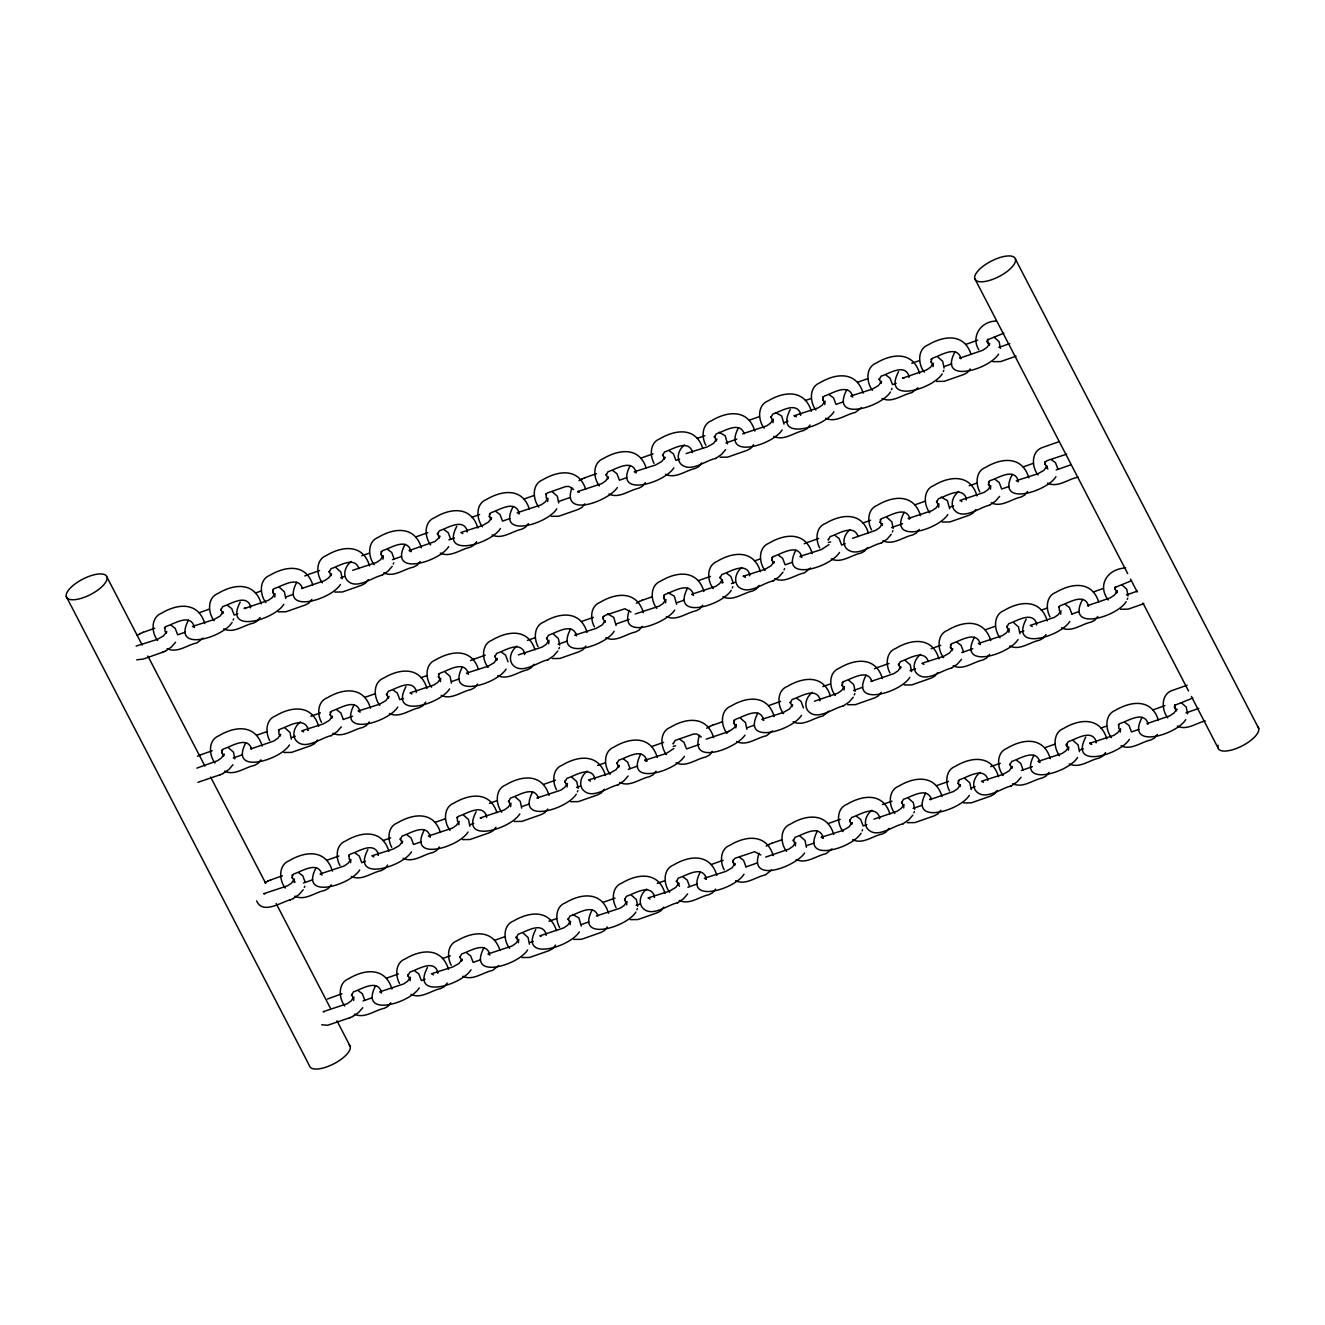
<?xml version="1.0" encoding="UTF-8"?>
<svg xmlns="http://www.w3.org/2000/svg" width="1325" height="1325" viewBox="0 0 1325 1325"><rect width="100%" height="100%" fill="white"/><g stroke="black" fill="none" stroke-linecap="round" stroke-linejoin="round"><path stroke-width="1.5" d="M358.992 568.508L358.959 568.64C354.636 555.539 338.885 566.272 331.002 568.707L329.113 572.218L329.196 571.29L330.902 575.464M673.249 743.077L673.166 744.004L675.054 740.493L693.356 734.083L696.751 733.984L701.273 737.064M828.34 539.192L828.274 540.12L830.146 536.608C838.029 534.174 853.78 523.441 858.103 536.542L857.822 535.731M250.591 607.86L250.375 605.74L250.673 606.535C246.351 593.451 230.6 604.183 222.716 606.602L220.828 610.113L220.911 609.202L222.617 613.359M307.98 730.39L308.112 728.949M378.221 855.403L378.337 853.963C373.733 841.044 358.33 851.727 350.347 854.145L348.641 855.685L349.088 854.973L349.187 859.279M416.265 692.478L416.398 691.037C411.777 678.135 396.39 688.818 388.391 691.236L386.519 694.747L386.585 693.82L388.308 697.977M467.162 532.054L466.947 529.934L467.245 530.729C462.922 517.644 447.171 528.377 439.287 530.795L437.399 534.306L437.482 533.395L439.188 537.553L434.998 541.494L409.061 550.62L411.032 551.713M437.763 973.345L437.565 971.208L437.846 972.02C433.54 958.919 417.773 969.652 409.905 972.086L408.017 975.597L409.806 978.827M486.507 817.492L486.292 815.372L486.59 816.183C482.267 803.082 466.516 813.815 458.632 816.25L456.926 817.79L457.373 817.061L457.489 821.368M524.551 654.583L524.683 653.142C520.062 640.223 504.676 650.906 496.693 653.324L494.805 656.836L494.871 655.925L496.593 660.082M546.066 935.433L545.85 933.313L546.148 934.108C541.826 921.024 526.075 931.74 518.191 934.175L516.303 937.686L518.092 940.932M594.793 779.597L594.577 777.477L594.875 778.272C590.553 765.171 574.802 775.903 566.918 778.338L565.03 781.849L566.818 785.096M654.351 897.522L654.136 895.402L654.434 896.213C650.111 883.113 634.36 893.845 626.477 896.28L624.588 899.791L626.377 903.021M749.735 575.762L749.536 573.642L749.817 574.437C745.495 561.353 729.744 572.069 721.86 574.503L719.972 578.015L720.055 577.104L723.119 582.636M800.631 415.338L800.416 413.218L800.714 414.013C796.391 400.912 780.64 411.644 772.757 414.079L770.868 417.59L770.951 416.679L772.657 420.837M819.976 700.776L819.761 698.656L820.059 699.451C815.736 686.35 799.985 697.082 792.102 699.517L790.213 703.028L790.296 702.118L792.002 706.275M908.917 377.426L908.718 375.306L909 376.118C904.677 363.017 888.926 373.749 881.042 376.184L879.154 379.695L879.237 378.768L880.943 382.925M879.518 818.717L879.651 817.26C875.047 804.358 859.643 815.041 851.66 817.459L849.772 820.97L851.561 824.216M966.306 499.956L966.107 497.836L966.389 498.631C962.082 485.546 946.315 496.262 938.448 498.697L936.56 502.208L936.626 501.297L938.348 505.454M1036.548 624.969L1036.68 623.528C1032.059 610.61 1016.673 621.293 1008.673 623.711L1006.785 627.222L1006.867 626.311L1008.573 630.468M1096.106 742.911L1095.891 740.791L1096.189 741.586C1091.866 728.485 1076.115 739.217 1068.232 741.652L1066.343 745.163L1068.132 748.41M166.205 633.35L166.718 631.561L163.571 635.834L157.509 639.329L136.111 646.087M222.699 613.574L223.229 611.786L220.066 616.059L214.004 619.553L192.489 626.427L194.46 627.52M223.594 755.879L224.124 754.074L221.308 758.066L217.416 760.765L196.845 768.119M234.84 758.943L233.482 752.186L228.562 747.847M285.736 598.519L284.378 591.762L279.459 587.422M280.088 736.104L280.618 734.298L277.803 738.29L273.662 741.089L250.657 748.973M291.351 739.168L289.993 732.41L285.057 728.071M330.985 575.679L331.515 573.874L328.699 577.866L324.559 580.665L301.553 588.548M342.231 578.743L340.873 571.986L335.954 567.647M331.879 717.984L332.409 716.179L329.263 720.452L323.201 723.947L301.669 730.82L303.64 731.93M388.391 698.209L388.904 696.403L385.757 700.677L379.695 704.171L358.181 711.045L360.135 712.154M402.121 842.998L402.634 841.193L399.487 845.466L393.426 848.961L371.911 855.834L373.865 856.927M439.271 537.768L439.801 535.979L439.155 537.354M451.428 683.137L450.069 676.379L445.134 672.04M491.062 519.648L491.592 517.843L488.428 522.116L482.366 525.611L460.852 532.484L462.822 533.594M469.862 826.27L468.503 819.529L463.584 815.19M461.68 960.923L462.193 959.118L459.046 963.407L452.984 966.886L431.47 973.759L433.424 974.869M496.676 660.297L497.19 658.492L494.043 662.765L487.981 666.26L466.466 673.133L468.421 674.243M521.652 808.151L520.294 801.393L515.375 797.054M558.67 502.987L557.312 496.229L552.376 491.89M529.42 944.212L528.062 937.454L523.143 933.115M559.713 645.225L558.355 638.484L553.436 634.145M578.147 788.375L576.789 781.618L571.87 777.278M607.96 478.739L608.473 476.934L605.658 480.925L601.765 483.608L577.75 491.575L579.124 492.088M604.813 622.452L605.326 620.647L602.179 624.92L596.118 628.414L574.719 635.172M581.211 926.076L578.926 917.943L572.731 914.465M616.059 625.516L613.773 617.367L607.579 613.889M618.692 767.192L619.222 765.386L616.059 769.659L609.997 773.154L588.482 780.027L590.453 781.121M664.454 458.963L664.984 457.158L661.821 461.431L655.759 464.926L634.244 471.799L636.215 472.909M637.706 906.3L636.348 899.559L631.429 895.22M676.595 604.316L674.309 596.184L668.115 592.706M716.245 440.828L716.775 439.022L713.612 443.295L707.55 446.79L686.151 453.564M678.251 885.117L678.4 883.527L675.949 887.303L669.556 891.079L648.041 897.952L650.012 899.062M727.491 443.892L725.206 435.759L719.011 432.281M746.836 729.33L745.478 722.572L740.559 718.233M734.597 865.391L735.127 863.602L731.963 867.875L725.901 871.37L704.387 878.243L706.358 879.336M783.986 424.116L781.7 415.984L775.506 412.506M773.634 563.357L774.164 561.552L771.017 565.825L764.956 569.319L743.441 576.193L745.395 577.303M792.085 706.49L792.615 704.685L789.452 708.974L783.39 712.452L761.875 719.326L763.846 720.436M806.395 847.271L805.037 840.514L800.118 836.174M881.026 383.157L881.556 381.352L878.409 385.625L872.347 389.119L850.816 395.993L852.787 397.102M855.122 691.418L853.764 684.677L848.845 680.338M851.644 824.432L852.157 822.626L849.01 826.899L842.948 830.394L821.434 837.267L823.388 838.377M881.937 525.445L882.45 523.64L879.634 527.648L875.494 530.431L852.505 538.314M893.183 528.509L891.824 521.752L886.889 517.412M900.371 668.595L900.901 666.79L898.085 670.781L893.944 673.58L870.939 681.464M911.617 671.642L910.258 664.902L905.339 660.562M944.079 368.085L942.704 361.327L937.785 356.988M914.681 809.36L913.323 802.619L908.403 798.279M949.677 508.734L947.392 500.602L941.197 497.123M952.162 650.459L952.692 648.654L949.528 652.927L943.466 656.422L921.952 663.295L923.923 664.405M989.162 345.295L989.692 343.49L986.877 347.498L982.736 350.28L959.747 358.164M1000.425 348.359L999.067 341.602L994.131 337.262M959.929 786.52L960.459 784.715L957.627 788.723L953.503 791.522L930.498 799.389M971.175 789.584L969.817 782.843L964.898 778.504M1019.902 633.747L1018.544 626.99L1013.625 622.651M1011.72 768.401L1012.25 766.595L1009.087 770.868L1003.025 774.363L981.51 781.237L983.481 782.346M1046.568 467.824L1047.081 466.019L1043.934 470.292L1037.872 473.787L1016.358 480.66L1018.312 481.77M1079.461 751.689L1078.103 744.932L1073.184 740.592M1116.793 592.838L1116.958 591.248L1114.507 595.024L1110.367 597.823L1087.361 605.707M1128.055 595.902L1126.681 589.145L1121.762 584.805M1176.352 710.78L1176.882 708.974L1174.066 712.966L1169.925 715.765L1146.92 723.632M1187.597 713.827L1186.239 707.086L1181.32 702.747M233.15 620.117L233.664 618.841M393.227 564.086L393.74 562.81M304.286 887.419L304.8 886.16M558.918 648.703L559.415 647.445M577.352 791.837L577.866 790.578M732.311 588.002L732.808 586.743M636.911 909.778L637.424 908.519M784.085 569.882L784.599 568.624M891.477 389.683L891.99 388.424M943.267 371.547L943.781 370.288M892.387 531.971L892.884 530.712M854.327 694.896L854.84 693.638M862.095 830.957L862.608 829.698M913.886 812.838L914.399 811.562M1127.244 599.364L1127.757 598.105M571.887 487.799C561.005 519.036 608.589 500.999 617.334 487.583M629.276 610.312C618.411 641.548 665.995 623.528 674.74 610.096M699.517 735.325C688.636 766.562 736.22 748.542 744.965 735.11M759.076 853.267C748.194 884.504 795.778 866.484 804.523 853.052M260.064 617.533L257.133 621.16L253.506 623.098C243.866 624.986 233.78 633.814 223.743 628.878M311.855 599.397L308.924 603.024L305.297 604.978L285.935 611.753L278.3 611.852M368.35 579.621L365.418 583.248L361.791 585.203L342.43 591.977L334.811 592.076M260.959 759.821L258.027 763.448L254.4 765.403C244.761 767.291 234.674 776.119 224.637 771.167M420.141 561.502L417.209 565.129L413.582 567.067C403.943 568.955 393.856 577.783 383.819 572.847M317.453 740.046L314.538 743.673L310.911 745.627L291.533 752.401L283.914 752.501M476.636 541.726L473.721 545.353L470.093 547.291C460.438 549.179 450.351 558.007 440.314 553.072M369.244 721.926L366.329 725.553L362.702 727.491C353.046 729.379 342.96 738.224 332.923 733.272M528.427 523.59L525.495 527.217L521.884 529.172C512.228 531.043 502.142 539.888 492.105 534.936M425.739 702.151L422.824 705.778L419.197 707.716C409.558 709.604 399.454 718.448 389.418 713.496M331.2 884.835L328.269 888.462L324.642 890.417C315.002 892.288 304.916 901.133 294.862 896.18M584.772 503.864L581.857 507.492L578.23 509.446L558.852 516.22L551.233 516.319M477.53 684.015L474.615 687.642L470.988 689.596C461.332 691.468 451.245 700.312 441.208 695.36M387.695 865.059L384.763 868.687L381.136 870.641C371.497 872.512 361.41 881.357 351.373 876.405M534.041 664.239L531.11 667.866L527.483 669.821C517.843 671.692 507.757 680.537 497.703 675.584M645.325 482.681L642.393 486.308L638.766 488.246C629.127 490.134 619.04 498.978 609.003 494.026M439.486 846.94L436.554 850.567L432.927 852.505C423.288 854.393 413.201 863.238 403.164 858.285M585.816 646.12L582.901 649.747L579.273 651.685L559.912 658.459L552.277 658.558M701.819 462.905L698.888 466.533L695.261 468.47C685.621 470.358 675.535 479.203 665.498 474.251M495.981 827.164L493.049 830.792L489.422 832.729L470.06 839.503L462.442 839.603M390.759 1002.777L387.827 1006.404L384.2 1008.342C374.561 1010.23 364.474 1019.074 354.421 1014.122M642.178 626.394L639.246 630.021L635.619 631.959C625.98 633.847 615.893 642.691 605.856 637.739M753.61 444.769L750.679 448.397L747.052 450.351L727.69 457.125L720.055 457.224M547.772 809.028L544.84 812.656L541.213 814.61L521.851 821.384L514.233 821.483M447.254 983.001L444.322 986.628L440.695 988.566C431.056 990.454 420.969 999.298 410.932 994.346M810.105 424.994L807.173 428.621L803.546 430.575C793.907 432.447 783.82 441.291 773.783 436.339M702.714 605.21L699.782 608.821L696.172 610.775C686.516 612.663 676.429 621.491 666.392 616.539M604.266 789.253L601.335 792.88L597.724 794.834L578.346 801.608L570.727 801.708M759.208 585.435L756.293 589.045L752.666 591C743.01 592.888 732.924 601.716 722.887 596.763M656.057 771.133L653.126 774.761L649.498 776.698C639.859 778.587 629.773 787.431 619.736 782.479M555.539 945.106L552.608 948.717L548.981 950.671L529.619 957.445L521.984 957.544M712.403 751.408L709.488 755.035L705.861 756.973C696.205 758.861 686.118 767.705 676.081 762.753M607.33 926.97L604.399 930.597L600.772 932.535L581.41 939.326L573.775 939.408M970.182 368.963L967.267 372.59L963.639 374.544L944.261 381.318L936.642 381.418M867.494 547.523L864.579 551.15L860.952 553.088C851.312 554.976 841.226 563.821 831.173 558.868M663.825 907.194L660.893 910.822L657.266 912.759L637.905 919.55L630.286 919.633M919.285 529.404L916.37 533.014L912.743 534.969C903.087 536.857 893 545.685 882.963 540.733M715.616 889.075L712.684 892.686L709.057 894.64C699.418 896.528 689.331 905.356 679.294 900.404M975.796 509.628L972.865 513.239L969.238 515.193L949.876 521.967L942.241 522.067M881.241 692.312L878.309 695.94L874.682 697.878L855.321 704.668L847.685 704.751M1027.587 491.492L1024.656 495.119L1021.028 497.057C1011.389 498.945 1001.302 507.79 991.249 502.838M937.736 672.537L934.804 676.164L931.177 678.102L911.815 684.892L904.197 684.975M989.527 654.418L986.595 658.028L982.968 659.983C973.328 661.871 963.242 670.698 953.205 665.746M889.009 828.373L886.077 832.001L882.45 833.938C872.811 835.827 862.724 844.671 852.687 839.719M1046.021 634.642L1043.106 638.253L1039.479 640.207C1029.823 642.095 1019.737 650.923 1009.7 645.971M940.8 810.254L937.868 813.865L934.241 815.819L914.879 822.593L907.244 822.692M1097.812 616.506L1094.881 620.133L1091.27 622.071C1081.614 623.959 1071.528 632.803 1061.491 627.851M997.294 790.478L994.363 794.089L990.736 796.043L971.374 802.817L963.755 802.917M1049.085 772.342L1046.154 775.97L1042.527 777.908C1032.887 779.796 1022.801 788.64 1012.764 783.688M1105.58 752.567L1102.648 756.194L1099.021 758.132C1089.382 760.02 1079.295 768.864 1069.258 763.912M1157.371 734.447L1154.439 738.058L1150.812 740.013C1141.173 741.901 1131.086 750.728 1121.049 745.776M188.432 620.199C171.306 652.943 222.501 637.938 232.09 622.435M175.579 642.211L171.372 647.047L165.426 651.072M240.222 602.08C223.097 634.808 274.292 619.802 283.865 604.299M296.717 582.304C279.592 615.032 330.786 600.026 340.376 584.524M245.821 742.729C228.695 775.456 279.906 760.451 289.479 744.948M232.985 764.724L228.778 769.577L222.815 773.601M405.003 544.393C387.877 577.137 439.088 562.131 448.662 546.629M392.167 566.404L387.943 571.241L381.998 575.265M456.794 526.273C439.668 559.001 490.863 543.995 500.453 528.493M354.106 704.817C336.981 737.561 388.192 722.556 397.765 707.053M341.27 726.829L337.063 731.665L331.101 735.69M513.139 506.547C496.014 539.275 547.225 524.269 556.798 508.767M405.897 686.698C388.772 719.425 439.983 704.42 449.556 688.917M462.392 666.922C445.283 699.65 496.477 684.644 506.051 669.142M316.062 867.742C298.937 900.47 350.131 885.464 359.704 869.962M303.21 889.738L299.003 894.59L293.057 898.615M630.187 465.572C613.061 498.316 664.256 483.31 673.845 467.808M367.853 849.607C350.727 882.351 401.922 867.345 411.495 851.843M570.545 629.06C553.419 661.804 604.614 646.799 614.187 631.296M424.348 829.831C407.222 862.575 458.417 847.569 468.007 832.067M557.842 651.022L553.635 655.858L547.689 659.883M738.472 427.677C721.347 460.404 772.541 445.399 782.131 429.896M725.62 449.672L721.413 454.525L715.467 458.549M476.139 811.712C459.013 844.439 510.208 829.433 519.798 813.931M790.263 409.541C773.138 442.285 824.332 427.279 833.922 411.777M375.621 985.668C358.495 1018.412 409.69 1003.406 419.263 987.903M362.768 1007.679L358.562 1012.515L352.616 1016.54M532.633 791.936C515.508 824.663 566.702 809.658 576.292 794.155M687.576 588.101C670.45 620.845 721.661 605.823 731.234 590.321M846.758 389.765C829.632 422.509 880.843 407.504 890.417 392.001M427.412 967.548C410.286 1000.292 461.481 985.27 471.054 969.767M898.549 371.646C881.423 404.373 932.618 389.368 942.207 373.865M483.907 947.773C466.781 980.517 517.976 965.494 527.565 949.992M640.77 754.074C623.644 786.818 674.856 771.812 684.429 756.31M628.083 776.036L623.876 780.872L617.914 784.897M795.861 550.19C778.752 582.934 829.947 567.928 839.52 552.426M783.025 572.201L778.818 577.037L772.856 581.062M954.894 351.92C937.769 384.664 988.98 369.642 998.553 354.139M535.697 929.637C518.572 962.381 569.767 947.375 579.34 931.872M592.192 909.861C575.067 942.605 626.261 927.599 635.851 912.097M904.163 512.295C887.038 545.039 938.233 530.017 947.806 514.514M757.817 713.115C740.692 745.859 791.886 730.837 801.459 715.334M891.311 534.29L887.104 539.142L881.142 543.167M700.329 872.016C683.203 904.76 734.398 889.754 743.987 874.252M687.642 893.961L683.418 898.814L677.473 902.838M1012.3 474.449C995.174 507.177 1046.369 492.171 1055.942 476.669M866.103 675.203C848.977 707.947 900.172 692.942 909.762 677.439M999.597 496.395L995.39 501.231L989.444 505.256M853.25 697.215L849.043 702.051L843.098 706.076M817.376 831.057C800.25 863.784 851.445 848.778 861.018 833.276M974.388 637.308C957.263 670.036 1008.457 655.03 1018.047 639.528M961.552 659.303L957.329 664.156L951.383 668.181M1026.179 619.173C1009.054 651.917 1060.248 636.911 1069.838 621.408M925.662 793.145C908.536 825.889 959.731 810.883 969.32 795.381M912.809 815.157L908.602 819.993L902.656 824.017M1082.525 599.463C1065.399 632.191 1116.611 617.185 1126.184 601.683M1033.947 755.25C1016.822 787.977 1068.016 772.972 1077.606 757.469M1021.095 777.245L1016.888 782.081L1010.942 786.122M1085.738 737.114C1068.613 769.858 1119.807 754.836 1129.397 739.35M1142.084 717.388C1124.958 750.132 1176.153 735.127 1185.742 719.624M203.123 638.037L197.011 642.873C187.372 644.762 177.285 653.589 167.248 648.654M861.465 407.603L855.337 412.439C845.698 414.327 835.611 423.172 825.574 418.22M917.96 387.827L911.848 392.664C902.192 394.552 892.106 403.396 882.069 398.444M810.569 568.027L804.457 572.864C794.801 574.752 784.715 583.596 774.678 578.644M498.598 965.594L492.486 970.447C482.847 972.335 472.76 981.162 462.723 976.21M772.508 730.936L766.397 735.789C756.757 737.677 746.671 746.505 736.634 741.553M829.003 711.161L822.891 716.013C813.252 717.902 803.165 726.729 793.128 721.777M771.531 870.078L765.419 874.914C755.763 876.802 745.677 885.63 735.64 880.678M832.067 848.878L825.955 853.714C816.316 855.602 806.229 864.447 796.176 859.494M684.379 445.051C678.764 449.291 675.932 457.887 680.603 463.816C690.673 473.522 705.099 460.404 715.715 458.433M741.785 567.58C736.17 571.82 733.321 580.4 737.992 586.346C748.062 596.051 762.504 582.934 773.104 580.963M828.953 544.625L821.45 549.544L799.936 556.417L801.89 557.527M850.07 529.669C844.456 533.909 841.607 542.505 846.277 548.434C856.347 558.156 870.79 545.022 881.39 543.051M673.845 748.509L666.359 753.428L644.828 760.302L646.799 761.411M351.241 561.485C346.007 565.46 342.728 572.996 346.206 579.158C355.15 591.414 371.812 577.203 382.246 575.166M300.361 721.91C295.111 725.901 291.831 733.421 295.309 739.582C304.253 751.838 320.915 737.628 331.349 735.59M516.932 646.103C511.682 650.095 508.402 657.614 511.881 663.775C520.824 676.032 537.486 661.821 547.921 659.784M587.174 771.117C581.923 775.108 578.644 782.628 582.122 788.789C591.066 801.045 607.728 786.835 618.162 784.798M958.687 491.492C953.437 495.467 950.157 503.003 953.636 509.148C962.579 521.404 979.241 507.21 989.676 505.156M812.341 692.312C807.091 696.287 803.811 703.823 807.289 709.968C816.233 722.224 832.912 708.014 843.346 705.977M920.627 654.401C915.393 658.376 912.097 665.912 915.592 672.057C924.535 684.313 941.197 670.119 951.632 668.065M646.716 889.058C641.482 893.033 638.203 900.569 641.681 906.714C650.625 918.97 667.287 904.776 677.721 902.722M871.9 810.237C866.649 814.213 863.37 821.748 866.848 827.91C875.792 840.166 892.47 825.955 902.888 823.902M980.185 772.342C974.935 776.317 971.656 783.853 975.134 789.998C984.077 802.254 1000.756 788.06 1011.19 786.007M137.253 635.321L140.284 633.549M579.008 480.693L582.056 478.921M636.398 603.223L639.445 601.451M264.884 882.847L267.915 881.092M706.639 728.237L709.67 726.464M729.164 731.251C724.03 733.421 736.236 728.584 736.104 724.46L735.822 727.905M766.198 846.162L769.229 844.389M327.474 999.017L341.949 993.717M142.802 632.472L154.76 628.249M199.297 612.697L209.35 609.136M307.582 574.785L319.54 570.562M415.868 536.89L427.826 532.667M136.74 659.817L143.299 659.055L162.909 652.148M524.004 499.045L534.058 495.484M584.557 477.845L596.515 473.621M641.052 458.069L653.01 453.846M749.337 420.174L759.391 416.613M857.623 382.263L867.676 378.702M965.776 344.417L977.734 340.177M200.191 755.002L212.149 750.762M256.686 735.226L266.739 731.665M364.988 697.314L375.025 693.753M473.273 659.419L485.232 655.179M197.889 782.33L220.314 774.678M581.41 621.558L593.368 617.334M641.946 600.374L651.999 596.813M698.457 580.598L710.415 576.375M806.743 542.687L818.701 538.463M915.028 504.792L925.065 501.231M1023.165 466.93L1033.202 463.386M270.433 880.015L282.391 875.775M326.927 860.24L338.885 856M435.213 822.328L445.266 818.767M543.498 784.433L555.457 780.193M256.636 900.901C262.615 914.912 281.215 902.077 290.076 899.89L290.539 899.692M651.635 746.571L663.593 742.348M712.188 725.388L722.224 721.827M768.682 705.612L780.64 701.372M876.968 667.701L888.926 663.477M985.253 629.806L995.307 626.245M1093.39 591.944L1103.443 588.399M386.486 978.165L398.444 973.941M494.772 940.27L504.825 936.709M603.057 902.358L615.015 898.135M321.727 1024.772L327.673 1025.268L350.098 1017.633M711.194 864.513L723.152 860.289M771.746 843.313L781.783 839.768M828.241 823.537L840.199 819.314M936.527 785.642L948.485 781.419M1044.812 747.731L1054.866 744.186M1152.949 709.885L1164.907 705.662M140.053 633.665L143.266 632.257M304.833 575.977L308.062 574.586M162.445 652.364L165.658 650.973M581.808 479.037L585.021 477.646M197.442 756.178L200.671 754.786M470.524 660.595L473.737 659.204M219.834 774.893L223.064 773.485M639.197 601.567L642.426 600.159M804.225 543.763L807.207 542.488M267.683 881.191L270.896 879.8M290.076 899.89L293.289 898.499M709.438 726.564L712.651 725.173M874.467 668.777L877.448 667.502M349.634 1017.832L352.847 1016.441M768.997 844.505L772.21 843.114M1077.954 477.099L1077.374 477.348C1067.735 479.219 1057.648 488.064 1047.611 483.112M996.118 321.097C981.047 321.097 970.562 336.666 978.778 349.701M255.394 593.02L261.124 591.016M361.758 555.788L369.427 553.105M471.965 517.214L479.617 514.531M697.149 438.393L704.801 435.71M805.434 400.498L811.182 398.477M911.815 363.265L919.467 360.582M1003.82 333.204L987.489 339.879L987.92 339.15L987.291 341.833L989.096 345.08M185.003 632.273L177.683 634.824L175.165 628.282L171.173 625.334M237.854 613.773L234.194 615.048L231.66 608.506L227.668 605.558M285.985 596.929L293.305 594.362M340.641 577.799L344.301 576.507M392.432 559.663L401.591 556.467M448.927 539.888L454.425 537.967M509.877 518.555L502.556 521.122L500.022 514.564L496.03 511.616M558.902 501.397L569.882 497.554M626.758 477.646L619.438 480.213L616.92 473.654L612.928 470.706M679.609 459.146L675.949 460.438L673.415 453.879L669.423 450.931M725.901 442.947L736.882 439.105M784.234 422.526L787.895 421.251M843.346 401.839L836.025 404.39L833.491 397.848L829.5 394.9M896.18 383.339L892.52 384.614L889.986 378.072L885.994 375.124M944.311 366.495L951.632 363.928M998.835 347.415L1009.799 343.572M1016.109 356.177L1000.607 361.592L992.988 361.692M1059.321 441.589L1041.897 447.684C1030.999 451.891 1031.728 467.062 1037.972 474.979M310.878 716.212L320.435 712.867M421.068 677.638L426.816 675.634M527.449 640.406L535.101 637.723M754.538 560.922L760.285 558.902M862.823 523.011L870.492 520.327M969.204 485.778L976.856 483.095M233.25 757.999L242.409 754.786M291.583 737.578L295.243 736.303M343.374 719.458L352.516 716.245M403.529 698.391L399.868 699.683L397.334 693.124L393.343 690.176M451.659 681.547L458.98 678.98M558.123 644.281L567.266 641.085M616.291 623.926L629.11 619.438M676.843 602.726L684.164 600.175M731.516 583.596L735.176 582.321M792.449 562.264L785.129 564.831L782.595 558.272L778.603 555.324M845.284 543.763L841.623 545.055L839.089 538.497L835.098 535.548M891.593 527.565L902.573 523.723M949.909 507.144L953.569 505.868M1009.021 486.457L1001.7 489.024L999.183 482.466L995.191 479.517M1056.224 469.944L1070.865 464.81M1125.687 567.945C1107.65 568.74 1096.901 585.021 1108.197 599.993M383.024 840.563L390.676 837.88M489.389 803.331L497.057 800.648M597.674 765.419L605.343 762.736M822.858 686.598L830.51 683.915M931.144 648.703L940.717 645.341M1041.351 610.129L1047.098 608.109M1131.451 580.747L1115.12 587.406L1115.551 586.677L1114.921 589.377L1115.004 588.449L1116.71 592.623M727.375 732.029L706.159 739.135M303.491 883.013L312.634 879.8M361.824 862.592L365.485 861.316M413.615 844.456L420.919 841.905M470.11 824.68L473.77 823.405M521.901 806.561L529.222 803.993M576.557 787.431L580.217 786.139M628.348 769.295L637.507 766.098M699.335 744.451L686.532 748.94L683.998 742.381L680.007 739.433M747.068 727.74L754.389 725.173M853.532 690.474L862.674 687.277M910.027 670.698L915.525 668.777M961.817 652.579L972.798 648.737M1020.151 632.158L1023.811 630.882M1071.942 614.038L1079.262 611.471M1126.465 594.942L1137.43 591.099M1143.74 603.703L1128.238 609.136L1120.619 609.235M1187.183 685.207L1171.681 690.64C1160.783 694.847 1161.528 710.018 1167.756 717.918M442.583 958.488L450.235 955.805M548.947 921.256L556.599 918.573M657.233 883.361L664.902 880.678M882.417 804.54L891.99 801.194M990.702 766.628L1000.276 763.283M1100.909 728.054L1106.657 726.05M1192.831 698.043L1174.679 705.347L1175.109 704.618L1174.48 707.318L1176.269 710.548M363.05 1000.938L372.192 997.742M425.027 979.241L421.367 980.533L418.849 973.974L414.857 971.026M480.478 959.83L473.158 962.397L470.64 955.855L466.648 952.89M529.669 942.622L533.329 941.346M581.46 924.502L588.78 921.935M636.116 905.356L639.776 904.081M687.907 887.237L697.066 884.023M746.091 866.865L757.072 863.022M806.627 845.681L813.947 843.114M866.782 824.614L863.138 825.906L860.604 819.347L856.613 816.399M913.091 808.416L922.233 805.219M971.424 787.994L975.084 786.719M1021.376 770.504L1032.357 766.662M1079.709 750.099L1083.37 748.807M1138.821 729.412L1131.5 731.963L1128.966 725.421L1124.975 722.456M1186.008 712.883L1198.827 708.395M1205.237 720.966C1196.26 722.92 1186.753 730.804 1177.395 726.067M828.274 542.521L830.642 541.892M673.183 746.406L675.551 745.776M1066.658 454.144L1047.164 460.603L1044.878 462.392L1045.309 461.663L1044.696 464.363L1044.762 463.435L1047.827 468.984M635.255 613.988L659.171 606.138L663.063 603.455L665.879 599.447L665.581 602.892M264.785 893.878L263.625 893.729L287.641 885.779L291.533 883.079L294.349 879.088L294.067 882.533M324.327 1011.803L323.184 1011.671L347.2 1003.704L351.092 1001.021L353.908 997.029L353.626 1000.474M742.646 433.788L766.562 425.938L770.454 423.238L773.27 419.247L772.972 422.692M352.682 570.28L376.598 562.429L380.474 559.746L383.306 555.755L383.008 559.183M518.357 654.898L542.273 647.047L546.165 644.364L548.981 640.372L548.699 643.817M536.807 798.048L560.723 790.197L564.616 787.497L567.431 783.506L567.133 786.951M596.366 915.972L620.282 908.122L624.174 905.439L626.99 901.447L626.692 904.892M1051.537 459.792L1055.528 462.74L1057.963 469.298M909.596 519.036L908.221 518.506L932.237 510.556L936.129 507.873L938.945 503.864L938.663 507.309M1065.416 604.531L1069.408 607.479L1071.859 614.022M957.13 642.426L961.122 645.391L963.557 651.933M726.812 573.443L730.804 576.408L733.255 582.95M1016.689 760.368L1020.681 763.316L1023.115 769.875M797.054 698.457L801.045 701.422L803.48 707.964M444.239 529.752L448.231 532.7L450.682 539.242M387.745 549.527L391.736 552.475L394.188 559.017M501.645 652.264L505.637 655.229L508.071 661.771M623.661 759.159L627.652 762.107L630.104 768.649M739.565 857.374L743.557 860.323L746.008 866.865M683.22 877.084L687.211 880.048L689.662 886.591M336.848 709.952L340.84 712.9L343.291 719.442M481.571 818.436L480.197 817.923L504.229 809.973L508.104 807.273L510.937 803.281L510.638 806.726M407.09 834.965L411.081 837.913L413.516 844.456M541.13 936.378L539.755 935.864L563.771 927.898L567.663 925.214L570.495 921.223L570.197 924.668M355.299 853.085L359.29 856.049L361.725 862.592M298.804 872.86L302.796 875.825L305.23 882.367M358.363 990.802L362.354 993.75L364.789 1000.309M903.385 377.89L926.639 369.907L930.531 367.207L933.347 363.216L933.065 366.661M814.444 701.24L837.682 693.24L841.574 690.557L844.406 686.565L844.108 690.01M874.003 819.165L897.24 811.182L901.133 808.498L903.948 804.49L903.667 807.935M765.717 857.076L788.955 849.077L792.847 846.393L795.662 842.402L795.381 845.847M245.059 608.324L268.296 600.341L272.188 597.641L275.02 593.65L274.722 597.095M961.967 501.496L960.012 500.386L984.028 492.42L987.92 489.737L990.736 485.745L990.454 489.19M1032.208 626.51L1030.237 625.4L1054.269 617.433L1058.162 614.75L1060.977 610.759L1060.679 614.204M796.292 416.878L794.437 415.653L818.353 407.802L822.245 405.119L825.061 401.127L824.763 404.572M1091.767 744.435L1089.912 743.226L1113.828 735.375L1117.72 732.692L1120.536 728.684L1120.238 732.129M980.417 644.629L978.446 643.519L1002.478 635.569L1006.371 632.87L1009.186 628.878L1008.905 632.323M1039.976 762.571L1038.005 761.461L1062.037 753.494L1065.929 750.811L1068.745 746.82L1068.447 750.265M693.604 595.422L691.65 594.312L715.666 586.362L719.558 583.679L722.373 579.671L722.092 583.116M519.168 513.868L517.214 512.758L541.229 504.808L545.122 502.109L547.937 498.117L547.656 501.562M411.926 694.018L409.972 692.909L433.987 684.959L437.879 682.259L440.695 678.267L440.413 681.713M430.377 837.152L428.406 836.058L452.438 828.092L456.313 825.409L459.146 821.417L458.848 824.862M489.935 955.093L487.964 953.983L511.997 946.033L515.872 943.35L518.704 939.342L518.406 942.787M322.091 875.063L320.12 873.953L344.136 866.003L348.028 863.304L350.86 859.312L350.562 862.757M381.633 993.005L379.679 991.895L403.694 983.928L407.587 981.245L410.402 977.254L410.121 980.699M573.642 489.521L569.121 486.441L565.725 486.54L547.424 492.95L545.734 494.49L546.165 493.778L546.281 498.084M631.031 612.051L624.903 608.755L605.409 615.231L603.123 617.019L603.554 616.291L602.941 618.99L603.007 618.063L604.73 622.22M760.815 854.989L754.687 851.71L735.193 858.186L732.858 860.488L734.514 865.175M679.51 886.276L676.462 880.744L676.379 881.655L678.267 878.144C686.151 875.709 701.902 864.977 706.225 878.077L705.927 877.282L706.192 878.872M295.094 882.052L292.013 877.316L292.295 878.111L292.577 874.748L292.146 875.461L293.852 873.92C301.719 871.486 317.487 860.753 321.793 873.854L321.511 873.059M932.734 364.806L930.995 361.443L931.276 362.238L931.574 358.876L931.144 359.588L932.833 358.048C940.717 355.613 956.468 344.881 960.791 357.982L960.492 357.187L960.758 358.777M924.221 372.176C917.993 364.276 917.248 349.088 928.146 344.881C944.708 335.126 964.418 333.436 971.109 354.454M990.139 487.318L988.384 483.956L988.682 484.768L988.963 481.389L988.533 482.118L990.239 480.578C998.106 478.143 1013.857 467.41 1018.18 480.511L1017.898 479.7M1111.41 737.644C1105.182 729.744 1104.437 714.572 1115.335 710.349C1131.898 700.594 1151.591 698.921 1158.298 719.922M872.43 390.295C866.202 382.395 865.457 367.224 876.355 363.017C893.282 352.831 913.256 351.903 919.616 373.385M929.819 512.825C923.591 504.924 922.863 489.737 933.761 485.53C950.688 475.344 970.662 474.433 977.005 495.898M1000.06 637.838C993.833 629.938 993.088 614.75 1003.986 610.543C1020.912 600.358 1040.887 599.447 1047.247 620.912M1059.619 755.78C1053.392 747.863 1052.646 732.692 1063.544 728.485C1080.471 718.299 1100.446 717.388 1106.806 738.853M824.448 402.701L822.709 399.338L822.991 400.133L823.289 396.771L822.842 397.5L824.548 395.96C832.431 393.525 848.182 382.793 852.505 395.893L852.207 395.082M815.935 410.071C809.707 402.171 808.962 386.999 819.86 382.793C836.787 372.607 856.762 371.679 863.122 393.161M881.854 525.23L880.098 521.868L880.396 522.663L880.678 519.301L880.247 520.029L881.937 518.473C889.82 516.038 905.571 505.322 909.894 518.406L909.613 517.611M952.079 650.244L950.34 646.882L950.621 647.677L950.919 644.314L950.472 645.043L952.178 643.486C960.062 641.052 975.813 630.319 980.136 643.42L979.838 642.625M943.566 657.614C937.338 649.714 936.593 634.526 947.491 630.319C964.418 620.133 984.392 619.222 990.752 640.687M1011.637 768.185L1009.932 764.012L1009.849 764.939L1011.737 761.428C1019.621 758.993 1035.372 748.261 1039.694 761.362L1039.396 760.567M1003.124 775.556C996.88 767.639 996.152 752.467 1007.05 748.261C1023.977 738.075 1043.951 737.164 1050.294 758.629M764.144 428.207C757.917 420.307 757.171 405.119 768.069 400.912C784.996 390.726 804.971 389.815 811.331 411.28M900.288 668.363L898.582 664.206L898.499 665.133L900.387 661.622C908.271 659.188 924.022 648.455 928.345 661.556L928.047 660.744M959.847 786.305L958.108 782.942L958.389 783.737L958.687 780.375L958.24 781.104L959.946 779.547C967.83 777.129 983.581 766.397 987.903 779.481L987.605 778.686L987.87 780.276M716.162 440.612L714.457 436.455L714.374 437.366L716.262 433.855C724.146 431.42 739.897 420.688 744.219 433.788L743.921 432.993M773.552 563.125L771.812 559.763L772.111 560.574L772.392 557.196L771.962 557.924L773.651 556.384C781.535 553.949 797.286 543.217 801.608 556.318L801.327 555.506M843.793 688.139L842.054 684.777L842.336 685.588L842.634 682.209L842.187 682.938L843.892 681.398C851.76 678.963 867.527 668.231 871.833 681.332L871.552 680.52M765.038 570.512C758.811 562.595 758.066 547.424 768.964 543.217C785.891 533.031 805.865 532.12 812.225 553.585M835.28 695.526C829.036 687.609 828.307 672.438 839.205 668.231C856.132 658.045 876.107 657.134 882.45 678.599M903.352 806.08L901.629 801.923L901.563 802.834L903.451 799.323C911.318 796.905 927.086 786.172 931.392 799.257L931.111 798.462M664.372 458.732L662.666 454.574L662.583 455.502L664.471 451.991C672.355 449.556 688.106 438.823 692.428 451.924L692.13 451.113L692.395 452.719M894.839 813.451C888.595 805.55 887.866 790.379 898.764 786.156C915.691 775.97 935.665 775.059 942.009 796.524M713.247 588.631C707.02 580.731 706.275 565.56 717.173 561.336C734.1 551.15 754.091 550.239 760.434 571.704M783.489 713.645C777.245 705.745 776.516 690.557 787.414 686.35C803.977 676.595 823.67 674.905 830.378 695.923M843.048 831.587C836.804 823.67 836.075 808.498 846.973 804.292C863.536 794.536 883.228 792.847 889.936 813.865M607.877 478.507L606.154 474.35L606.088 475.277L607.976 471.766C615.843 469.332 631.611 458.599 635.917 471.7L635.636 470.888M599.364 485.877C593.12 477.977 592.391 462.806 603.289 458.599C619.852 448.844 639.544 447.154 646.252 468.156M665.266 601.037L663.527 597.674L663.808 598.469L664.107 595.107L663.676 595.836L665.365 594.279C673.249 591.844 689 581.128 693.323 594.213L693.025 593.418M735.507 726.05L733.768 722.688L734.05 723.483L734.332 720.121L733.901 720.85L735.607 719.293C743.474 716.858 759.242 706.126 763.548 719.227L763.266 718.432M656.753 608.407C650.525 600.507 649.78 585.335 660.678 581.112C677.605 570.926 697.579 570.015 703.939 591.48M726.994 733.421C720.75 725.52 720.022 710.332 730.92 706.126C747.847 695.94 767.821 695.029 774.164 716.494M795.066 843.992L793.344 839.818L793.277 840.746L795.166 837.234C803.033 834.8 818.8 824.067 823.107 837.168L822.825 836.373M786.537 851.362C780.309 843.445 779.58 828.274 790.478 824.067C807.405 813.881 827.38 812.97 833.723 834.435M538.811 507.078C532.584 499.177 531.838 483.989 542.737 479.783C559.299 470.027 579.008 468.338 585.716 489.356M666.442 754.621C660.214 746.704 659.469 731.533 670.367 727.326C687.294 717.14 707.268 716.229 713.628 737.694M490.979 519.433L489.24 516.054L489.521 516.866L489.819 513.487L489.389 514.216L491.078 512.676C498.962 510.241 514.713 499.508 519.036 512.609L518.737 511.814L519.003 513.404M482.466 526.803C476.238 518.887 475.493 503.715 486.391 499.508C502.953 489.753 522.646 488.064 529.354 509.082M548.384 641.946L546.662 637.789L546.596 638.716L548.484 635.205C556.351 632.77 572.102 622.038 576.425 635.139L576.143 634.327L576.392 635.934M618.609 766.96L616.903 762.803L616.821 763.73L618.709 760.219C626.592 757.784 642.343 747.052 646.666 760.152L646.368 759.341L646.633 760.947M610.096 774.33C603.869 766.43 603.123 751.258 614.022 747.052C630.948 736.866 650.923 735.938 657.283 757.42M669.655 892.272C663.428 884.371 662.682 869.183 673.58 864.977C690.507 854.791 710.482 853.88 716.842 875.345M430.675 544.923C424.447 537.023 423.702 521.851 434.6 517.628C451.527 507.458 471.501 506.531 477.861 528.013M488.064 667.452C481.836 659.552 481.108 644.364 492.006 640.157C508.568 630.402 528.261 628.713 534.969 649.73M382.693 557.328L380.954 553.966L381.236 554.761L381.534 551.399L381.087 552.128L382.793 550.571C390.676 548.152 406.427 537.42 410.75 550.504L410.452 549.709L410.717 551.316M374.18 564.698C367.952 556.798 367.207 541.627 378.105 537.403C395.032 527.234 415.007 526.307 421.367 547.788M440.099 679.858L438.343 676.495L438.641 677.29L438.923 673.928L438.492 674.64L440.182 673.1C448.065 670.665 463.816 659.933 468.139 673.034L467.858 672.239M510.324 804.871L508.618 800.714L508.535 801.625L510.423 798.114C518.307 795.679 534.058 784.947 538.381 798.048L538.082 797.253M431.569 687.228C425.342 679.327 424.596 664.14 435.511 659.933C452.057 650.178 471.766 648.488 478.474 669.506M501.811 812.242C495.567 804.341 494.838 789.153 505.736 784.947C522.663 774.761 542.637 773.85 548.997 795.315M569.882 922.796L568.177 918.639L568.094 919.567L569.982 916.055C577.849 913.621 593.617 902.888 597.939 915.989L597.641 915.177M322.389 582.834C316.162 574.918 315.416 559.746 326.314 555.539C343.241 545.353 363.216 544.442 369.576 565.908M379.778 705.364C373.551 697.447 372.805 682.276 383.72 678.069C400.63 667.883 420.621 666.972 426.965 688.437M450.02 830.361C443.792 822.461 443.047 807.289 453.945 803.082C470.507 793.327 490.2 791.638 496.908 812.639M509.578 948.302C503.334 940.402 502.606 925.214 513.504 921.008C530.066 911.252 549.759 909.579 556.467 930.581M274.408 595.24L272.668 591.861L272.95 592.673L273.248 589.294L272.801 590.023L274.507 588.482C282.374 586.048 298.142 575.315 302.464 588.416L302.166 587.621M265.894 602.61C259.65 594.693 258.922 579.522 269.82 575.315C286.382 565.56 306.075 563.87 312.783 584.888M331.797 717.753L330.058 714.39L330.339 715.202L330.637 711.823L330.207 712.552L331.896 711.012C339.78 708.577 355.531 697.844 359.853 710.945L359.572 710.134M402.038 842.766L400.316 838.609L400.249 839.537L402.138 836.025C410.005 833.591 425.772 822.858 430.078 835.959L429.797 835.148M461.597 960.708L459.874 956.551L459.808 957.462L461.696 953.95C469.563 951.516 485.331 940.8 489.637 953.884L489.356 953.089M214.103 620.729C207.859 612.829 207.131 597.658 218.029 593.434C234.956 583.265 254.93 582.338 261.29 603.819M157.609 640.505C151.365 632.605 150.636 617.433 161.534 613.21C178.461 603.041 198.435 602.113 204.779 623.595M223.511 755.664L221.772 752.302L222.053 753.097L222.352 749.735L221.921 750.463L223.61 748.907C231.494 746.472 247.245 735.739 251.568 748.84L251.27 748.045M214.998 763.034C208.77 755.134 208.025 739.946 218.923 735.739C235.85 725.553 255.824 724.642 262.184 746.108M285.239 888.048C278.995 880.148 278.267 864.96 289.165 860.753C306.092 850.567 326.066 849.656 332.409 871.121M353.311 998.603L351.589 994.446L351.523 995.373L353.411 991.862C361.278 989.427 377.029 978.695 381.352 991.796L381.07 990.984M344.782 1005.99C338.554 998.073 337.825 982.902 348.723 978.695C365.65 968.509 385.625 967.598 391.968 989.063M1015.497 259.22A22.641 8.629 -27.4 0 1 986.661 281.148A22.641 8.629 -27.4 0 1 983.15 266.209A22.641 8.629 -27.4 0 1 1015.497 259.22L1258.75 728.518M974.72 278.498L1127.707 573.642M1130.556 579.141L1137.214 591.977M1142.912 602.974L1188.525 690.954M1191.374 696.453L1217.973 747.797M107.027 577.203A22.641 8.629 -27.4 0 1 78.192 599.132A22.641 8.629 -27.4 0 1 74.697 584.192A22.641 8.629 -27.4 0 1 107.027 577.203L142.189 645.043M147.887 656.041L204.895 766.032M210.592 777.03L265.712 883.344M276.163 903.517L330.322 1008.01M336.981 1020.83L350.28 1046.502M66.25 596.482L309.503 1065.78A22.641 8.629 -27.4 0 0 334.562 1063.428A22.641 8.629 -27.4 0 0 349.055 1044.597M1098.74 601.981C1092.032 580.979 1072.339 582.669 1055.777 592.424C1046.005 596.051 1045.624 609.02 1050.062 616.953M1118.88 728.651L1118.764 724.344L1118.317 725.073L1120.023 723.516C1127.906 721.098 1143.657 710.366 1147.98 723.45L1147.682 722.655L1147.947 724.245M1059.321 610.726L1059.205 606.403L1058.774 607.132L1060.464 605.591C1068.347 603.157 1084.098 592.424 1088.421 605.525L1088.123 604.713L1088.388 606.32M979.821 491.939C975.382 484.006 975.763 471.037 985.552 467.41C1002.478 457.224 1022.453 456.313 1028.796 477.778M871.535 529.851C867.097 521.901 867.477 508.949 877.266 505.305C894.176 495.119 914.167 494.208 920.511 515.673M868.438 533.014C861.73 511.997 842.021 513.686 825.475 523.441C815.687 527.068 815.306 540.037 819.744 547.97M949.545 790.926C945.089 782.976 945.487 770.024 955.259 766.38C972.186 756.194 992.16 755.283 998.52 776.748M889.986 672.984C885.547 665.051 885.928 652.082 895.7 648.455C912.627 638.269 932.601 637.358 938.961 658.823M705.861 445.233C701.405 437.283 701.803 424.315 711.575 420.688C728.502 410.502 748.476 409.591 754.819 431.056M702.747 448.38C696.039 427.379 676.346 429.068 659.784 438.823C650.012 442.451 649.614 455.419 654.07 463.352M724.212 869.796C719.773 861.846 720.154 848.894 729.926 845.251C746.853 835.065 766.827 834.154 773.187 855.619M594.412 626.841C589.973 618.908 590.354 605.939 600.142 602.312C617.069 592.126 637.043 591.215 643.387 612.68M538.066 646.567C533.627 638.633 534.008 625.665 543.797 622.038C560.707 611.852 580.698 610.924 587.041 632.406M616.075 907.642C611.637 899.708 612.017 886.74 621.789 883.113C638.716 872.927 658.691 872.016 665.051 893.481M556.517 789.717C552.078 781.767 552.459 768.798 562.231 765.171C579.158 754.985 599.132 754.074 605.492 775.539M559.581 927.417C555.125 919.484 555.506 906.515 565.295 902.888C582.222 892.702 602.196 891.791 608.539 913.256M499.972 950.356C493.264 929.355 473.572 931.028 457.009 940.783C447.221 944.427 446.84 957.379 451.278 965.329M440.413 832.415C433.706 811.413 414.013 813.103 397.45 822.858C387.662 826.485 387.281 839.437 391.736 847.387M321.495 722.373C317.056 714.44 317.437 701.472 327.209 697.844C344.136 687.658 364.11 686.747 370.47 708.213M399.504 983.448C395.049 975.515 395.43 962.546 405.218 958.919C422.145 948.733 442.119 947.822 448.463 969.287M339.945 865.523C335.49 857.573 335.871 844.605 345.659 840.977C362.586 830.792 382.561 829.881 388.904 851.346M278.962 734.265L278.846 729.959L278.416 730.671L280.105 729.131C287.989 726.696 303.74 715.964 308.062 729.065L307.781 728.27L308.029 729.86M269.704 740.509C265.265 732.559 265.646 719.591 275.418 715.964C292.345 705.778 312.336 704.867 318.679 726.332M165.062 631.512L164.946 627.205L164.515 627.934L166.221 626.377C174.088 623.959 189.856 613.227 194.162 626.327L193.881 625.516M378.288 854.078L378.006 853.283L378.271 854.873M1257.524 726.613A22.641 8.629 -27.4 0 1 1240.382 746.77A22.641 8.629 -27.4 0 1 1218.139 745.23M416.398 691.037L416.348 691.17M408.083 974.67L408.348 976.277L408.083 974.67M524.683 653.142L524.634 653.258M516.386 936.775L516.634 938.365L516.386 936.775M565.112 780.938L565.361 782.528L565.112 780.938M624.671 898.863L624.92 900.47L624.671 898.863M732.808 861.018L733.056 862.608L732.808 861.018M849.855 820.043L850.103 821.649L849.855 820.043M879.651 817.26L879.601 817.392M987.373 340.923L987.638 342.513L987.373 340.923M1036.68 623.528L1036.63 623.644M1066.426 744.236L1066.675 745.842L1066.426 744.236M1174.563 706.391L1174.811 707.981L1174.563 706.391M678.781 883.311L678.267 884.57L678.781 883.311M1117.323 591.033L1116.809 592.292L1117.323 591.033M903.766 378.006L902.607 377.857L903.766 378.006M795.48 415.901L794.321 415.768L795.48 415.901M578.909 491.707L577.75 491.575L578.909 491.707M744.584 576.325L743.441 576.193L744.584 576.325M245.44 608.423L244.28 608.291L245.44 608.423M1090.955 743.474L1089.796 743.342L1090.955 743.474M645.987 760.434L644.828 760.302L645.987 760.434M930.879 799.505L929.719 799.372L930.879 799.505M822.593 837.4L821.434 837.267L822.593 837.4"/></g></svg>
